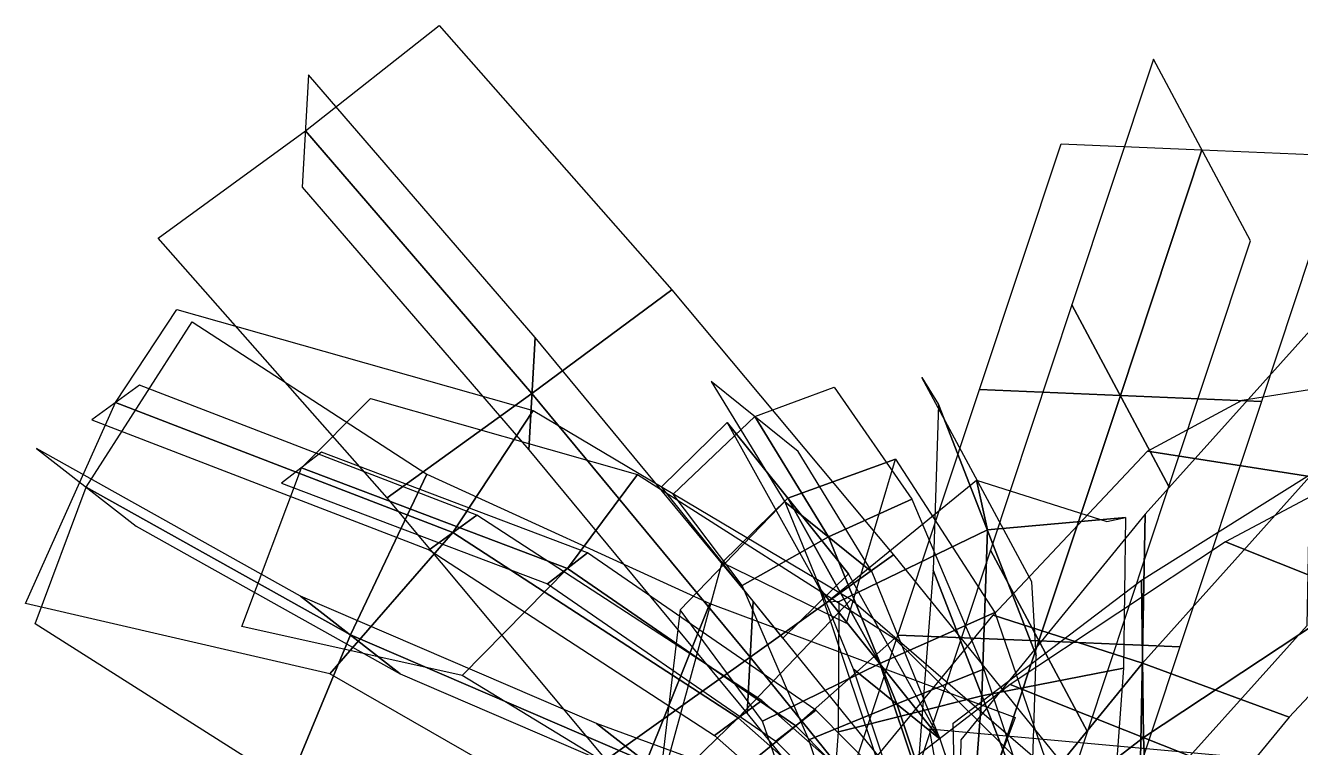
# Model space of a CAD drawing. Header units: metres. Extents: x -1.48 to 1.94, y -0.84 to 2.55.
# Drawn here: x -1.479 to 0.775, y 1.273 to 2.551 of the extents above; entities that cross this region are included whole.
import ezdxf

# ---------------------------------------------------------------- set-up
doc = ezdxf.new("R2010")
doc.units = ezdxf.units.M

msp = doc.modelspace()

# ---------------------------------------------------------------- linework, layer by layer
at = {"layer": 'coconut_palm8_leaves'}
for points in [[(-0.336271, 2.083128, 4.956708), (-0.583811, 1.89931, 4.900438), (-0.984386, 2.364196, 5.027732), (-0.748, 2.550811, 5.06801)], [(0.3709, 2.056588, 4.431556), (0.542355, 1.734996, 4.019814), (0.68657, 2.169701, 3.741347), (0.515115, 2.491293, 4.153089)], [(-0.589283, 1.799827, 5.204329), (-0.578339, 1.998793, 4.596548), (-0.978914, 2.46368, 4.723843), (-0.989859, 2.264713, 5.331623)], [(-0.583811, 1.89931, 4.900438), (-0.839609, 1.714803, 4.827016), (-1.244564, 2.174343, 4.935621), (-0.984386, 2.364196, 5.027732)], [(0.456628, 1.895792, 4.225685), (0.207365, 1.906447, 4.113948), (0.351718, 2.341617, 3.83594), (0.600842, 2.330497, 3.947218)], [(0.705982, 1.88546, 4.337972), (0.456628, 1.895792, 4.225685), (0.600842, 2.330497, 3.947218), (0.850241, 2.320346, 4.060146)], [(0.055189, 1.614221, 4.804201), (-0.197992, 1.432813, 4.741762), (-0.583811, 1.89931, 4.900438), (-0.336271, 2.083128, 4.956708)], [(0.226879, 1.62257, 4.711188), (0.398335, 1.300977, 4.299448), (0.542355, 1.734996, 4.019814), (0.3709, 2.056588, 4.431556)], [(-0.581621, 1.869583, 4.907769), (-0.723587, 1.653773, 4.933228), (-1.320044, 1.883725, 4.692501), (-1.211705, 2.048469, 4.518202)], [(-0.76997, 1.756785, 5.185815), (-0.904774, 1.472227, 5.124944), (-1.371954, 1.733533, 5.41658), (-1.184912, 2.026445, 5.530002)], [(0.500657, 1.685878, 4.583955), (0.490413, 1.158439, 4.287591), (0.786646, 1.489125, 3.856473), (0.796889, 2.016563, 4.152836)], [(-0.203464, 1.33333, 5.045651), (-0.192519, 1.532297, 4.437872), (-0.578339, 1.998793, 4.596548), (-0.589283, 1.799827, 5.204329)], [(0.791767, 1.752844, 4.004654), (0.504806, 1.79764, 3.825514), (0.67175, 1.887807, 3.194294), (1.017988, 1.94235, 3.421048)], [(-0.136615, 1.707722, 4.709667), (0.01758, 1.583562, 4.438153), (-0.112861, 1.796852, 4.141741), (-0.267056, 1.921012, 4.413254)], [(0.135147, 1.880257, 3.817946), (0.307773, 1.435938, 3.64342), (0.300083, 1.566108, 3.201403), (0.105404, 1.92812, 3.208082)], [(-0.765642, 1.623084, 5.204586), (-0.681532, 1.684463, 4.661872), (-1.27799, 1.914414, 4.421144), (-1.362099, 1.853036, 4.963859)], [(-0.197992, 1.432813, 4.741762), (-0.452584, 1.251335, 4.676481), (-0.839609, 1.714803, 4.827016), (-0.583811, 1.89931, 4.900438)], [(0.087826, 1.71253, 4.601634), (-0.059518, 1.645642, 4.573911), (-0.189959, 1.858931, 4.277496), (-0.04955, 1.910843, 4.255974)], [(0.312607, 1.461774, 4.505318), (0.063275, 1.4722, 4.393413), (0.207365, 1.906447, 4.113948), (0.456628, 1.895792, 4.225685)], [(0.561955, 1.451401, 4.617315), (0.312607, 1.461774, 4.505318), (0.456628, 1.895792, 4.225685), (0.705982, 1.88546, 4.337972)], [(-0.723587, 1.653773, 4.933228), (-0.941446, 1.403274, 4.792963), (-1.479335, 1.528196, 4.401692), (-1.320044, 1.883725, 4.692501)], [(-0.397279, 1.75621, 5.061931), (-0.520935, 1.59006, 5.074112), (-0.991285, 1.768296, 4.848345), (-0.869329, 1.89054, 4.74191)], [(0.125379, 1.586672, 4.277925), (0.298005, 1.142352, 4.103399), (0.307773, 1.435938, 3.64342), (0.135147, 1.880257, 3.817946)], [(0.642388, 1.637162, 5.881935), (1.11418, 1.448693, 5.508255), (1.574392, 1.693507, 5.862039), (1.1026, 1.881976, 6.235718)], [(-0.019367, 1.535059, 4.885916), (-0.219263, 1.325356, 4.853715), (-0.723587, 1.653773, 4.933228), (-0.581621, 1.869583, 4.907769)], [(-0.059518, 1.645642, 4.573911), (-0.212204, 1.559873, 4.498901), (-0.334219, 1.721287, 4.173155), (-0.189959, 1.858931, 4.277496)], [(-0.238593, 1.848303, 4.241929), (-0.024384, 1.580333, 4.083511), (-0.140382, 1.466438, 3.417046), (-0.354591, 1.734408, 3.575463)], [(-0.076053, 1.555733, 4.623891), (0.138156, 1.287764, 4.465473), (-0.024384, 1.580333, 4.083511), (-0.238593, 1.848303, 4.241929)], [(0.4978, 1.290575, 5.272522), (0.494044, 1.569454, 5.119843), (0.89079, 1.81846, 5.523674), (0.878284, 1.542928, 5.695095)], [(-0.81675, 1.403349, 5.40262), (-0.992798, 1.541105, 4.847267), (-1.459977, 1.802411, 5.138905), (-1.28393, 1.664654, 5.694257)], [(-0.556276, 1.562627, 5.286773), (-0.485594, 1.617492, 4.861451), (-0.955944, 1.795729, 4.635684), (-1.026626, 1.740863, 5.061006)], [(0.058839, 1.783542, 4.13317), (-0.131488, 1.714319, 4.16272), (-0.247487, 1.600423, 3.496254), (-0.027649, 1.493015, 3.385217)], [(0.234472, 1.511871, 4.600173), (0.031051, 1.421749, 4.544682), (-0.131488, 1.714319, 4.16272), (0.058839, 1.783542, 4.13317)], [(0.495535, 1.422158, 4.435774), (0.231609, 1.507407, 4.282593), (0.504806, 1.79764, 3.825514), (0.791767, 1.752844, 4.004654)], [(-0.520935, 1.59006, 5.074112), (-0.707345, 1.400591, 4.957387), (-1.096785, 1.487161, 4.642505), (-0.991285, 1.768296, 4.848345)], [(-0.269506, 1.527789, 4.988826), (-0.38179, 1.246987, 4.950959), (-0.904774, 1.472227, 5.124944), (-0.76997, 1.756785, 5.185815)], [(0.05701, 1.466296, 5.032992), (-0.117018, 1.311575, 5.004933), (-0.520935, 1.59006, 5.074112), (-0.397279, 1.75621, 5.061931)], [(0.22146, 1.658098, 3.730683), (-0.040758, 1.531713, 3.620915), (-0.062451, 1.530557, 3.194679), (0.202463, 1.746066, 3.210206)], [(0.46562, 1.680406, 3.754377), (0.22146, 1.658098, 3.730683), (0.202463, 1.746066, 3.210206), (0.432922, 1.673232, 3.197286)], [(0.755238, 1.32664, 4.572679), (0.495535, 1.422158, 4.435774), (0.791767, 1.752844, 4.004654), (1.046184, 1.637879, 4.094583)], [(-0.904774, 1.472227, 5.124944), (-1.014141, 1.207915, 5.12633), (-1.462041, 1.492254, 5.48258), (-1.371954, 1.733533, 5.41658)], [(-0.131488, 1.714319, 4.16272), (-0.321903, 1.516666, 4.035119), (-0.361328, 1.184762, 3.435052), (-0.247487, 1.600423, 3.496254)], [(0.031051, 1.421749, 4.544682), (-0.176203, 1.319812, 4.457338), (-0.321903, 1.516666, 4.035119), (-0.131488, 1.714319, 4.16272)], [(-0.015949, 1.412235, 4.858931), (0.138246, 1.288074, 4.587417), (0.01758, 1.583562, 4.438153), (-0.136615, 1.707722, 4.709667)], [(0.215382, 1.411857, 4.774288), (0.061149, 1.350154, 4.723174), (-0.059518, 1.645642, 4.573911), (0.087826, 1.71253, 4.601634)], [(-0.261318, 1.294666, 5.125072), (-0.177208, 1.356045, 4.582358), (-0.681532, 1.684463, 4.661872), (-0.765642, 1.623084, 5.204586)], [(0.174723, 1.286442, 4.914634), (0.16448, 0.759004, 4.61827), (0.490413, 1.158439, 4.287591), (0.500657, 1.685878, 4.583955)], [(0.462337, 1.413596, 4.267899), (0.211692, 1.364512, 4.190662), (0.22146, 1.658098, 3.730683), (0.46562, 1.680406, 3.754377)], [(-0.219263, 1.325356, 4.853715), (-0.437273, 1.113687, 4.795298), (-0.941446, 1.403274, 4.792963), (-0.723587, 1.653773, 4.933228)], [(0.211692, 1.364512, 4.190662), (-0.041788, 1.300859, 4.096132), (-0.040758, 1.531713, 3.620915), (0.22146, 1.658098, 3.730683)], [(0.061149, 1.350154, 4.723174), (-0.094399, 1.286491, 4.663838), (-0.212204, 1.559873, 4.498901), (-0.059518, 1.645642, 4.573911)], [(0.261904, 1.38481, 5.459361), (0.733696, 1.19634, 5.085682), (1.11418, 1.448693, 5.508255), (0.642388, 1.637162, 5.881935)], [(-0.152359, 1.284143, 5.217594), (-0.081677, 1.339008, 4.792272), (-0.485594, 1.617492, 4.861451), (-0.556276, 1.562627, 5.286773)], [(0.434067, 1.145856, 4.628624), (0.179084, 0.965775, 4.565282), (-0.197992, 1.432813, 4.741762), (0.055189, 1.614221, 4.804201)], [(0.08297, 1.188944, 4.991487), (0.254426, 0.867352, 4.579746), (0.398335, 1.300977, 4.299448), (0.226879, 1.62257, 4.711188)], [(-0.117018, 1.311575, 5.004933), (-0.307435, 1.157083, 4.95646), (-0.707345, 1.400591, 4.957387), (-0.520935, 1.59006, 5.074112)], [(0.094338, 1.178529, 4.619322), (0.266963, 0.73421, 4.444795), (0.298005, 1.142352, 4.103399), (0.125379, 1.586672, 4.277925)], [(0.066774, 1.131023, 4.75493), (0.280983, 0.863054, 4.596513), (0.138156, 1.287764, 4.465473), (-0.076053, 1.555733, 4.623891)], [(0.167404, 1.03592, 4.813068), (0.160844, 1.315924, 4.665048), (0.494044, 1.569454, 5.119843), (0.4978, 1.290575, 5.272522)], [(-0.293766, 1.178109, 5.228635), (-0.469813, 1.315865, 4.673283), (-0.992798, 1.541105, 4.847267), (-0.81675, 1.403349, 5.40262)], [(0.399547, 1.173291, 4.631913), (0.177648, 0.974401, 4.595755), (-0.219263, 1.325356, 4.853715), (-0.019367, 1.535059, 4.885916)], [(0.509684, 1.011415, 5.419457), (0.4978, 1.290575, 5.272522), (0.878284, 1.542928, 5.695095), (0.911806, 1.264304, 5.830084)], [(0.270515, 1.326409, 4.879883), (0.16584, 1.045311, 4.846243), (-0.38179, 1.246987, 4.950959), (-0.269506, 1.527789, 4.988826)], [(0.173612, 0.866291, 4.869173), (0.184557, 1.065258, 4.261392), (-0.192519, 1.532297, 4.437872), (-0.203464, 1.33333, 5.045651)], [(0.386173, 1.071455, 4.752396), (0.173878, 0.997038, 4.675721), (0.031051, 1.421749, 4.544682), (0.234472, 1.511871, 4.600173)], [(0.169602, 1.022723, 4.766452), (-0.087571, 1.118835, 4.616858), (0.231609, 1.507407, 4.282593), (0.495535, 1.422158, 4.435774)], [(-0.38179, 1.246987, 4.950959), (-0.490632, 0.969871, 4.923662), (-1.014141, 1.207915, 5.12633), (-0.904774, 1.472227, 5.124944)], [(0.363667, 1.163816, 4.789501), (0.169801, 1.021526, 4.762223), (-0.117018, 1.311575, 5.004933), (0.05701, 1.466296, 5.032992)], [(0.168698, 1.028148, 4.785616), (-0.080658, 1.0385, 4.673696), (0.063275, 1.4722, 4.393413), (0.312607, 1.461774, 4.505318)], [(0.418054, 1.017796, 4.897537), (0.168698, 1.028148, 4.785616), (0.312607, 1.461774, 4.505318), (0.561955, 1.451401, 4.617315)], [(0.179084, 0.965775, 4.565282), (-0.075898, 0.785692, 4.501941), (-0.452584, 1.251335, 4.676481), (-0.197992, 1.432813, 4.741762)], [(0.173878, 0.997038, 4.675721), (-0.038417, 0.922622, 4.599048), (-0.176203, 1.319812, 4.457338), (0.031051, 1.421749, 4.544682)], [(0.426774, 0.926611, 4.916046), (0.169602, 1.022723, 4.766452), (0.495535, 1.422158, 4.435774), (0.755238, 1.32664, 4.572679)], [(0.091825, 1.08888, 4.916609), (0.24602, 0.964719, 4.645096), (0.138246, 1.288074, 4.587417), (-0.015949, 1.412235, 4.858931)], [(0.326122, 1.082407, 4.837122), (0.168923, 1.0268, 4.780852), (0.061149, 1.350154, 4.723174), (0.215382, 1.411857, 4.774288)], [(0.431899, 1.002404, 4.6261), (0.180651, 0.956369, 4.532059), (0.211692, 1.364512, 4.190662), (0.462337, 1.413596, 4.267899)], [(-0.068492, 1.130154, 4.999908), (0.4033, 0.941685, 4.626228), (0.733696, 1.19634, 5.085682), (0.261904, 1.38481, 5.459361)], [(0.135593, 0.943712, 4.867113), (0.219703, 1.00509, 4.324398), (-0.177208, 1.356045, 4.582358), (-0.261318, 1.294666, 5.125072)], [(0.180651, 0.956369, 4.532059), (-0.070598, 0.910334, 4.438017), (-0.041788, 1.300859, 4.096132), (0.211692, 1.364512, 4.190662)], [(0.13446, 0.994094, 4.974885), (0.205142, 1.048958, 4.549562), (-0.081677, 1.339008, 4.792272), (-0.152359, 1.284143, 5.217594)], [(0.168923, 1.0268, 4.780852), (0.011724, 0.971192, 4.724582), (-0.094399, 1.286491, 4.663838), (0.061149, 1.350154, 4.723174)], [(0.253864, 0.976433, 5.123919), (0.077817, 1.114189, 4.568567), (-0.469813, 1.315865, 4.673283), (-0.293766, 1.178109, 5.228635)], [(0.177648, 0.974401, 4.595755), (-0.044251, 0.775512, 4.559597), (-0.437273, 1.113687, 4.795298), (-0.219263, 1.325356, 4.853715)], [(0.169801, 1.021526, 4.762223), (-0.024066, 0.879236, 4.734944), (-0.307435, 1.157083, 4.95646), (-0.117018, 1.311575, 5.004933)], [(0.16589, 1.045009, 4.845178), (0.11934, 1.305969, 4.654547), (0.697602, 1.253763, 4.410193), (0.759921, 0.998941, 4.612999)], [(0.173964, 0.755915, 4.961087), (0.167404, 1.03592, 4.813068), (0.4978, 1.290575, 5.272522), (0.509684, 1.011415, 5.419457)]]:
    msp.add_3dface(points, dxfattribs=at)

doc.saveas('drawing.dxf')
